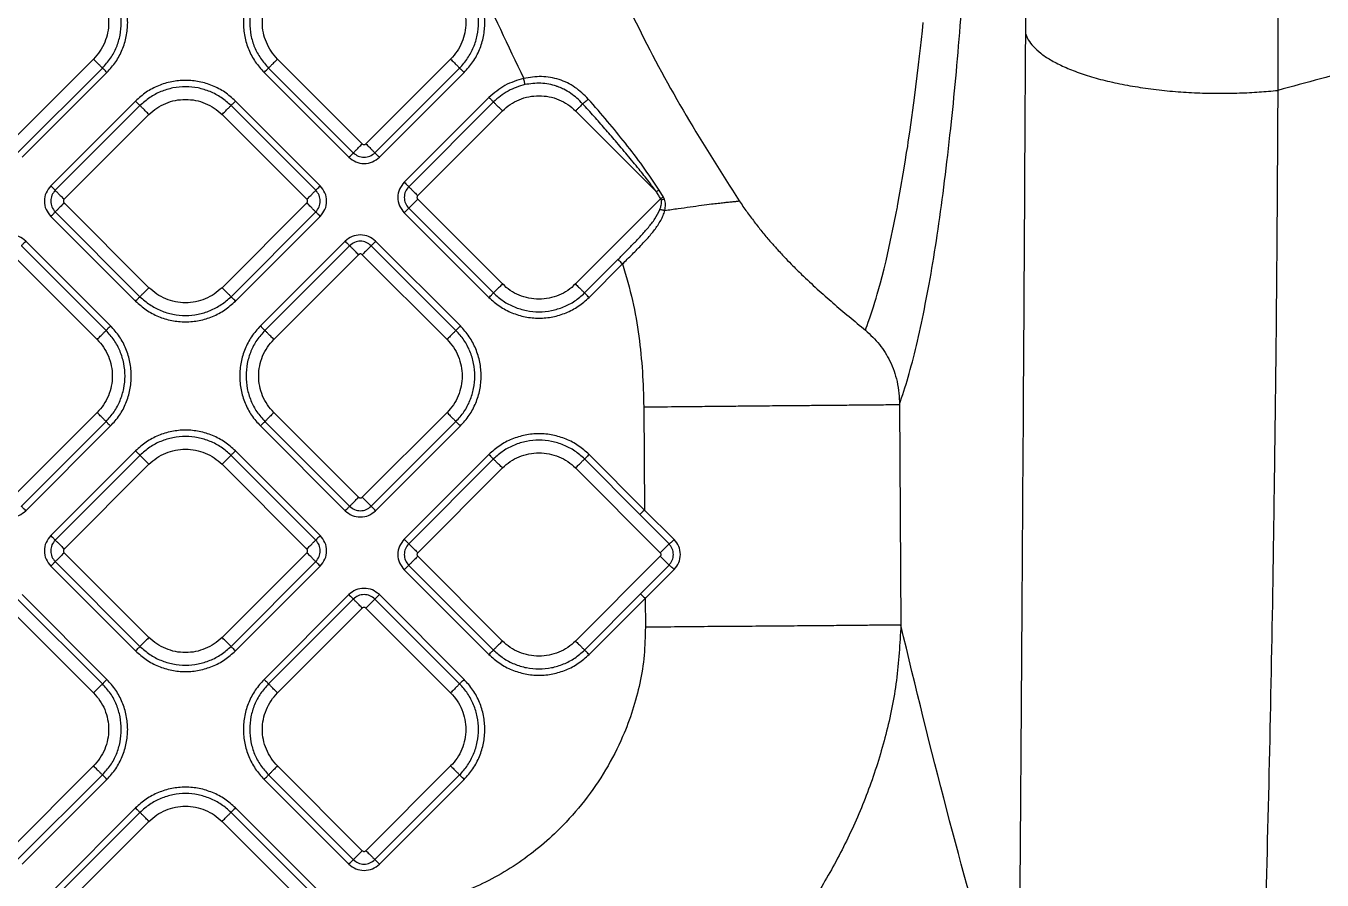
# Model space of a CAD drawing. Extents: x 943 to 1030, y 781 to 934.
# Drawn here: x 991.03 to 1001.1, y 832.04 to 838.68 of the extents above; entities that cross this region are included whole.
import ezdxf

# ---------------------------------------------------------------- set-up
doc = ezdxf.new("R2010")
doc.units = 0
doc.header["$MEASUREMENT"] = 0
doc.layers.add('1', color=4, linetype='Continuous')

# ---------------------------------------------------------------- blocks, each defined once
blk = doc.blocks.new('AIRA')
at = {"layer": '1', "color": 3, "linetype": 'Continuous', "lineweight": 25}
for p, q in [((48.377, 35.26), (47.718, 34.601)), ((47.787, 34.532), (48.446, 35.191)), ((49.737, 35.191), (50.396, 34.532)), ((50.466, 34.601), (49.807, 35.26)), ((51.153, 35.26), (50.494, 34.601)), ((50.564, 34.532), (51.223, 35.191)), ((47.822, 34.497), (48.481, 35.156)), ((49.703, 35.156), (50.361, 34.497)), ((50.599, 34.497), (51.258, 35.156)), ((48.703, 34.934), (48.044, 34.275)), ((48.738, 34.899), (48.079, 34.24)), ((50.105, 34.24), (49.446, 34.899)), ((50.139, 34.275), (49.481, 34.934)), ((51.451, 34.962), (50.792, 34.303)), ((51.486, 34.927), (50.827, 34.268)), ((48.149, 34.17), (48.808, 34.829)), ((49.376, 34.829), (50.035, 34.17)), ((50.897, 34.199), (51.556, 34.858)), ((52.753, 34.229), (52.124, 34.858)), ((51.556, 33.512), (50.897, 34.17)), ((52.783, 34.17), (52.124, 33.512)), ((52.807, 34.188), (52.774, 34.242)), ((52.783, 34.17), (52.786, 34.175)), ((52.791, 34.163), (52.783, 34.17)), ((52.791, 34.163), (52.786, 34.175)), ((52.816, 34.172), (52.807, 34.188)), ((48.079, 34.072), (48.738, 33.413)), ((48.808, 33.483), (48.149, 34.142)), ((50.035, 34.142), (49.376, 33.483)), ((49.446, 33.413), (50.105, 34.072)), ((50.792, 34.066), (51.451, 33.407)), ((50.827, 34.101), (51.486, 33.442)), ((48.044, 34.037), (48.703, 33.379)), ((49.481, 33.379), (50.139, 34.037)), ((48.475, 33.15), (47.816, 33.809)), ((48.51, 33.185), (47.851, 33.844)), ((50.333, 33.844), (49.674, 33.185)), ((50.368, 33.809), (49.709, 33.15)), ((51.194, 33.15), (50.535, 33.809)), ((51.229, 33.185), (50.57, 33.844)), ((47.746, 33.739), (48.405, 33.08)), ((49.779, 33.08), (50.437, 33.739)), ((50.466, 33.739), (51.125, 33.08)), ((52.194, 33.442), (52.454, 33.702)), ((52.229, 33.407), (52.489, 33.668)), ((52.654, 32.556), (52.66, 31.754)), ((54.642, 32.575), (54.653, 30.859)), ((48.405, 32.512), (47.746, 31.853)), ((50.437, 31.853), (49.779, 32.512)), ((51.125, 32.512), (50.466, 31.853)), ((47.816, 31.784), (48.475, 32.443)), ((47.851, 31.749), (48.51, 32.408)), ((49.674, 32.408), (50.333, 31.749)), ((49.709, 32.443), (50.368, 31.784)), ((50.535, 31.784), (51.194, 32.443)), ((50.57, 31.749), (51.229, 32.408)), ((48.703, 32.214), (48.044, 31.555)), ((48.738, 32.179), (48.079, 31.52)), ((50.105, 31.52), (49.446, 32.179)), ((50.139, 31.555), (49.481, 32.214)), ((51.451, 32.186), (50.792, 31.527)), ((51.486, 32.151), (50.827, 31.492)), ((52.625, 31.72), (52.194, 32.151)), ((52.66, 31.754), (52.229, 32.186)), ((48.149, 31.451), (48.808, 32.11)), ((49.376, 32.11), (50.035, 31.451)), ((50.897, 31.422), (51.556, 32.081)), ((52.124, 32.081), (52.783, 31.422)), ((52.891, 31.525), (52.66, 31.754)), ((52.851, 31.491), (52.625, 31.72)), ((48.079, 31.353), (48.738, 30.694)), ((48.808, 30.764), (48.149, 31.422)), ((50.035, 31.422), (49.376, 30.764)), ((49.446, 30.694), (50.105, 31.353)), ((51.556, 30.735), (50.897, 31.394)), ((52.783, 31.394), (52.124, 30.735)), ((48.044, 31.318), (48.703, 30.659)), ((49.481, 30.659), (50.139, 31.318)), ((50.792, 31.289), (51.451, 30.631)), ((50.827, 31.324), (51.486, 30.665)), ((52.63, 31.102), (52.851, 31.326)), ((52.665, 31.067), (52.891, 31.291)), ((48.446, 30.402), (47.787, 31.061)), ((48.481, 30.437), (47.822, 31.096)), ((50.361, 31.096), (49.703, 30.437)), ((50.396, 31.061), (49.737, 30.402)), ((51.223, 30.402), (50.564, 31.061)), ((51.258, 30.437), (50.599, 31.096)), ((52.194, 30.665), (52.63, 31.102)), ((52.229, 30.631), (52.665, 31.067)), ((52.665, 31.067), (52.667, 30.843)), ((47.718, 30.991), (48.377, 30.332)), ((49.807, 30.332), (50.466, 30.991)), ((50.494, 30.991), (51.153, 30.332)), ((48.377, 29.764), (47.718, 29.105)), ((50.466, 29.105), (49.807, 29.764)), ((51.153, 29.764), (50.494, 29.105)), ((47.787, 29.036), (48.446, 29.695)), ((47.822, 29.001), (48.481, 29.66)), ((49.703, 29.66), (50.361, 29.001)), ((49.737, 29.695), (50.396, 29.036)), ((50.564, 29.036), (51.223, 29.695)), ((50.599, 29.001), (51.258, 29.66)), ((48.703, 29.438), (48.068, 28.802)), ((50.139, 28.779), (49.481, 29.438)), ((48.738, 29.403), (48.103, 28.767)), ((48.149, 28.674), (48.808, 29.333)), ((49.376, 29.333), (50.035, 28.674)), ((50.105, 28.744), (49.446, 29.403))]:
    blk.add_line(p, q, dxfattribs=at)
at = {"layer": '1', "color": 3, "linetype": 'Continuous', "lineweight": 25, "flags": 128}
blk.add_lwpolyline([(54.378, 33.152), (54.384, 33.17), (54.391, 33.189), (54.4, 33.215), (54.412, 33.248), (54.425, 33.287), (54.44, 33.335), (54.451, 33.37), (54.46, 33.401), (54.47, 33.433), (54.482, 33.476), (54.494, 33.521), (54.507, 33.569), (54.522, 33.63), (54.538, 33.692), (54.571, 33.84), (54.599, 33.973), (54.619, 34.074), (54.621, 34.086), (54.624, 34.098), (54.626, 34.109), (54.628, 34.12), (54.63, 34.131), (54.633, 34.147), (54.654, 34.264), (54.672, 34.368), (54.687, 34.458), (54.698, 34.533), (54.706, 34.581), (54.711, 34.618), (54.715, 34.645), (54.725, 34.711), (54.758, 34.958), (54.791, 35.217), (54.798, 35.282), (54.805, 35.346), (54.813, 35.412), (54.82, 35.479), (54.827, 35.546)], dxfattribs=at)
at = {"layer": '1', "color": 3, "linetype": 'Continuous', "lineweight": 25}
for points, knots in [([(54.642, 32.575), (54.665, 32.643), (54.71, 32.78), (54.775, 33.03), (54.836, 33.312), (54.895, 33.628), (54.95, 33.976), (55, 34.357), (55.045, 34.752), (55.085, 35.157), (55.119, 35.569), (55.151, 36.006), (55.179, 36.466), (55.203, 36.946), (55.224, 37.446), (55.242, 37.967), (55.256, 38.505), (55.267, 39.058), (55.275, 39.621), (55.279, 40.195), (55.28, 40.736), (55.279, 41.246), (55.275, 41.716), (55.271, 42.182), (55.264, 42.645), (55.255, 43.143), (55.243, 43.673), (55.229, 44.225), (55.212, 44.762), (55.194, 45.283), (55.173, 45.785), (55.151, 46.266), (55.127, 46.728), (55.108, 47.018), (55.098, 47.163)], [0, 0, 0, 0, 0.035706, 0.071362, 0.107271, 0.143156, 0.178889, 0.214416, 0.249944, 0.281136, 0.312378, 0.343787, 0.375257, 0.406385, 0.437647, 0.4689, 0.500384, 0.531454, 0.562705, 0.593463, 0.624751, 0.649744, 0.674913, 0.699706, 0.724473, 0.74964, 0.780895, 0.812291, 0.843395, 0.874668, 0.906169, 0.937319, 0.96867, 1, 1, 1, 1]), ([(57.562, 46.717), (57.562, 46.717), (57.562, 46.717), (57.562, 46.717), (57.562, 46.716), (57.562, 46.715), (57.562, 46.711), (57.563, 46.693), (57.564, 46.657), (57.566, 46.598), (57.569, 46.519), (57.572, 46.42), (57.576, 46.3), (57.58, 46.179), (57.584, 46.03), (57.588, 45.87), (57.592, 45.699), (57.595, 45.542), (57.598, 45.389), (57.6, 45.223), (57.603, 45.048), (57.606, 44.841), (57.609, 44.595), (57.612, 44.331), (57.614, 44.069), (57.616, 43.739), (57.618, 43.324), (57.618, 42.824), (57.618, 42.354), (57.617, 41.886), (57.616, 41.343), (57.614, 40.888), (57.612, 40.559), (57.612, 40.438), (57.611, 40.342), (57.611, 40.264), (57.61, 40.188), (57.61, 40.1), (57.609, 39.993), (57.609, 39.858), (57.608, 39.691), (57.606, 39.493), (57.605, 39.288), (57.604, 39.091), (57.603, 38.927), (57.602, 38.793), (57.601, 38.686), (57.601, 38.588), (57.6, 38.507), (57.6, 38.438), (57.6, 38.372), (57.599, 38.303), (57.599, 38.228), (57.598, 38.151), (57.598, 38.065), (57.597, 37.969), (57.596, 37.863), (57.596, 37.748), (57.595, 37.639), (57.594, 37.401), (57.591, 37.032), (57.589, 36.524), (57.586, 36.015), (57.584, 35.514), (57.583, 35.183), (57.583, 35.017)], [0, 0, 0, 0, 0.000001, 0.000006, 0.00002, 0.000076, 0.000312, 0.001255, 0.004993, 0.010297, 0.017467, 0.026473, 0.03728, 0.049849, 0.058821, 0.077221, 0.09202, 0.103666, 0.118168, 0.131681, 0.146477, 0.163087, 0.184624, 0.208942, 0.229873, 0.250594, 0.291857, 0.333723, 0.375299, 0.409006, 0.450739, 0.510968, 0.523271, 0.533464, 0.541557, 0.547557, 0.552992, 0.560709, 0.56975, 0.580111, 0.595002, 0.611965, 0.630387, 0.647136, 0.662342, 0.672259, 0.681391, 0.689737, 0.697299, 0.702251, 0.707359, 0.714244, 0.720006, 0.726603, 0.734033, 0.742294, 0.751384, 0.761301, 0.772045, 0.779642, 0.822705, 0.868071, 0.912171, 0.956145, 1, 1, 1, 1]), ([(55.628, 46.134), (55.629, 46.065), (55.631, 45.924), (55.633, 45.7), (55.635, 45.459), (55.637, 45.202), (55.638, 44.942), (55.639, 44.714), (55.64, 44.522), (55.641, 44.358), (55.641, 44.189), (55.642, 44.017), (55.642, 43.841), (55.643, 43.66), (55.643, 43.389), (55.643, 43.019), (55.643, 42.541), (55.643, 42.154), (55.643, 41.866), (55.643, 41.685), (55.643, 41.501), (55.642, 41.314), (55.642, 41.125), (55.642, 40.933), (55.641, 40.616), (55.64, 40.168), (55.639, 39.582), (55.637, 38.977), (55.635, 38.357), (55.632, 37.675), (55.629, 36.95), (55.625, 36.193), (55.622, 35.701), (55.621, 35.46)], [0, 0, 0, 0, 0.02064, 0.042633, 0.06598, 0.090565, 0.116364, 0.139824, 0.15475, 0.169998, 0.185569, 0.201465, 0.217689, 0.234241, 0.251124, 0.292123, 0.335738, 0.381868, 0.398043, 0.41455, 0.43147, 0.44863, 0.465992, 0.483555, 0.50132, 0.55347, 0.607781, 0.664263, 0.72292, 0.782346, 0.857441, 0.929993, 1, 1, 1, 1]), ([(52.351, 36.067), (52.436, 35.879), (52.629, 35.455), (52.977, 34.816), (53.257, 34.377), (53.397, 34.158)], [0, 0, 0, 0, 0.283197, 0.641599, 1, 1, 1, 1]), ([(55.621, 35.46), (55.62, 35.309), (55.618, 35.022), (55.616, 34.616), (55.614, 34.296), (55.613, 34.053), (55.612, 33.877), (55.611, 33.688), (55.609, 33.482), (55.608, 33.254), (55.607, 33.029), (55.605, 32.808), (55.604, 32.593), (55.603, 32.383), (55.601, 32.177), (55.598, 31.734), (55.594, 31.068), (55.588, 30.196), (55.582, 29.371), (55.578, 28.839), (55.576, 28.579)], [0, 0, 0, 0, 0.064292, 0.122252, 0.173888, 0.201357, 0.226635, 0.249722, 0.282513, 0.315617, 0.348053, 0.379823, 0.410928, 0.441366, 0.47114, 0.500248, 0.634276, 0.762239, 0.884143, 1, 1, 1, 1]), ([(55.621, 35.46), (55.628, 35.443), (55.641, 35.408), (55.681, 35.357), (55.738, 35.305), (55.814, 35.254), (55.908, 35.205), (56.021, 35.159), (56.151, 35.116), (56.295, 35.08), (56.452, 35.049), (56.616, 35.025), (56.785, 35.007), (56.954, 34.997), (57.122, 34.993), (57.283, 34.996), (57.438, 35.003), (57.535, 35.013), (57.583, 35.017)], [0, 0, 0, 0, 0.055771, 0.113969, 0.174422, 0.236892, 0.301075, 0.366606, 0.433067, 0.500002, 0.566938, 0.633398, 0.698928, 0.763111, 0.82558, 0.886033, 0.94423, 1, 1, 1, 1]), ([(58.921, 35.358), (58.696, 35.304), (58.247, 35.198), (57.804, 35.077), (57.583, 35.017)], [0, 0, 0, 0, 0.500077, 1, 1, 1, 1]), ([(52.223, 34.949), (52.19, 34.982), (52.124, 35.047), (51.998, 35.107), (51.859, 35.132), (51.767, 35.117), (51.721, 35.11)], [0, 0, 0, 0, 0.249814, 0.500077, 0.75022, 1, 1, 1, 1]), ([(52.179, 34.913), (52.15, 34.942), (52.105, 34.985), (52.039, 35.023), (52.004, 35.039), (51.985, 35.046), (51.94, 35.062), (51.855, 35.08), (51.772, 35.068), (51.731, 35.062)], [0, 0, 0, 0, 0.2496527, 0.3751513, 0.4588892, 0.4849592, 0.5004215, 0.7503519, 1, 1, 1, 1]), ([(57.583, 35.017), (57.583, 34.975), (57.582, 34.879), (57.581, 34.718), (57.58, 34.523), (57.579, 34.295), (57.577, 34.069), (57.576, 33.851), (57.574, 33.647), (57.572, 33.442), (57.571, 33.246), (57.569, 33.064), (57.566, 32.833), (57.563, 32.558), (57.559, 32.247), (57.555, 31.962), (57.551, 31.675), (57.541, 31.01), (57.522, 29.966), (57.498, 29.042), (57.486, 28.579)], [0, 0, 0, 0, 0.019375, 0.043899, 0.073571, 0.108391, 0.14836, 0.177319, 0.208485, 0.24186, 0.271737, 0.299182, 0.325561, 0.378494, 0.42653, 0.469667, 0.510725, 0.560018, 0.78002, 1, 1, 1, 1]), ([(52.223, 34.949), (52.22, 34.946), (52.212, 34.939), (52.2, 34.929), (52.188, 34.919), (52.182, 34.915), (52.179, 34.913)], [0, 0, 0, 0, 0.243624, 0.5, 0.756376, 1, 1, 1, 1]), ([(52.753, 34.229), (52.733, 34.255), (52.689, 34.315), (52.613, 34.41), (52.526, 34.515), (52.438, 34.62), (52.352, 34.72), (52.267, 34.816), (52.209, 34.88), (52.179, 34.913)], [0, 0, 0, 0, 0.110996, 0.247447, 0.40939, 0.568727, 0.708961, 0.852717, 1, 1, 1, 1]), ([(52.774, 34.242), (52.732, 34.304), (52.649, 34.429), (52.513, 34.605), (52.372, 34.779), (52.274, 34.892), (52.223, 34.949)], [0, 0, 0, 0, 0.2500183, 0.4997912, 0.7440601, 1, 1, 1, 1]), ([(50.466, 34.601), (50.468, 34.6), (50.472, 34.597), (50.48, 34.595), (50.488, 34.597), (50.492, 34.6), (50.494, 34.601)], [0, 0, 0, 0, 0.25001, 0.5, 0.74999, 1, 1, 1, 1]), ([(50.361, 34.497), (50.379, 34.483), (50.414, 34.456), (50.48, 34.444), (50.547, 34.456), (50.582, 34.483), (50.599, 34.497)], [0, 0, 0, 0, 0.250225, 0.500436, 0.750211, 1, 1, 1, 1]), ([(50.396, 34.532), (50.409, 34.522), (50.433, 34.503), (50.48, 34.494), (50.527, 34.503), (50.552, 34.522), (50.564, 34.532)], [0, 0, 0, 0, 0.249635, 0.500178, 0.750078, 1, 1, 1, 1]), ([(48.044, 34.275), (48.031, 34.257), (48.003, 34.223), (47.991, 34.156), (48.003, 34.089), (48.031, 34.055), (48.044, 34.037)], [0, 0, 0, 0, 0.250225, 0.500436, 0.750211, 1, 1, 1, 1]), ([(50.139, 34.037), (50.153, 34.055), (50.181, 34.089), (50.193, 34.156), (50.181, 34.223), (50.153, 34.257), (50.139, 34.275)], [0, 0, 0, 0, 0.250225, 0.500436, 0.750211, 1, 1, 1, 1]), ([(50.792, 34.303), (50.779, 34.286), (50.751, 34.251), (50.739, 34.185), (50.751, 34.118), (50.779, 34.083), (50.792, 34.066)], [0, 0, 0, 0, 0.250225, 0.500436, 0.750211, 1, 1, 1, 1]), ([(50.827, 34.268), (50.818, 34.256), (50.798, 34.232), (50.79, 34.185), (50.798, 34.137), (50.818, 34.113), (50.827, 34.101)], [0, 0, 0, 0, 0.249635, 0.500178, 0.750078, 1, 1, 1, 1]), ([(48.079, 34.24), (48.07, 34.228), (48.05, 34.203), (48.042, 34.156), (48.05, 34.109), (48.07, 34.084), (48.079, 34.072)], [0, 0, 0, 0, 0.249635, 0.500178, 0.750078, 1, 1, 1, 1]), ([(48.149, 34.17), (48.147, 34.168), (48.144, 34.164), (48.143, 34.156), (48.144, 34.148), (48.147, 34.144), (48.149, 34.142)], [0, 0, 0, 0, 0.25001, 0.5, 0.74999, 1, 1, 1, 1]), ([(50.035, 34.142), (50.036, 34.144), (50.04, 34.148), (50.041, 34.156), (50.04, 34.164), (50.036, 34.168), (50.035, 34.17)], [0, 0, 0, 0, 0.25001, 0.5, 0.74999, 1, 1, 1, 1]), ([(50.105, 34.072), (50.114, 34.084), (50.134, 34.109), (50.142, 34.156), (50.134, 34.203), (50.114, 34.228), (50.105, 34.24)], [0, 0, 0, 0, 0.249635, 0.500178, 0.750078, 1, 1, 1, 1]), ([(50.897, 34.199), (50.895, 34.197), (50.892, 34.193), (50.891, 34.185), (50.892, 34.177), (50.895, 34.173), (50.897, 34.17)], [0, 0, 0, 0, 0.2500103, 0.5, 0.7499897, 1, 1, 1, 1]), ([(52.78, 34.091), (52.784, 34.102), (52.79, 34.119), (52.793, 34.144), (52.792, 34.156), (52.791, 34.163)], [0, 0, 0, 0, 0.499324, 0.749568, 1, 1, 1, 1]), ([(52.818, 34.083), (52.821, 34.098), (52.825, 34.12), (52.823, 34.15), (52.818, 34.165), (52.816, 34.172)], [0, 0, 0, 0, 0.502085, 0.759515, 1, 1, 1, 1]), ([(52.454, 33.702), (52.475, 33.723), (52.515, 33.764), (52.575, 33.825), (52.634, 33.887), (52.69, 33.951), (52.743, 34.017), (52.767, 34.066), (52.78, 34.091)], [0, 0, 0, 0, 0.169461, 0.335559, 0.499529, 0.670187, 0.835808, 1, 1, 1, 1]), ([(52.489, 33.668), (52.502, 33.68), (52.527, 33.705), (52.566, 33.743), (52.604, 33.782), (52.642, 33.821), (52.678, 33.86), (52.71, 33.897), (52.738, 33.932), (52.764, 33.968), (52.787, 34.005), (52.806, 34.043), (52.814, 34.07), (52.818, 34.083)], [0, 0, 0, 0, 0.094984, 0.196461, 0.295769, 0.39362, 0.498663, 0.586655, 0.670313, 0.748957, 0.83877, 0.919075, 1, 1, 1, 1]), ([(52.78, 34.091), (52.783, 34.09), (52.789, 34.09), (52.799, 34.088), (52.809, 34.086), (52.815, 34.084), (52.818, 34.083)], [0, 0, 0, 0, 0.247495, 0.5, 0.752505, 1, 1, 1, 1]), ([(52.818, 34.083), (52.853, 34.089), (52.921, 34.098), (53.017, 34.112), (53.104, 34.124), (53.176, 34.133), (53.233, 34.14), (53.277, 34.145), (53.316, 34.149), (53.349, 34.152), (53.377, 34.155), (53.391, 34.157), (53.397, 34.158)], [0, 0, 0, 0, 0.12963, 0.250025, 0.378706, 0.49996, 0.589226, 0.672591, 0.75011, 0.837107, 0.920361, 1, 1, 1, 1]), ([(53.397, 34.158), (53.416, 34.129), (53.454, 34.074), (53.513, 33.995), (53.574, 33.918), (53.633, 33.847), (53.695, 33.777), (53.755, 33.713), (53.818, 33.648), (53.899, 33.568), (54.003, 33.471), (54.125, 33.364), (54.249, 33.259), (54.335, 33.188), (54.378, 33.152)], [0, 0, 0, 0, 0.062909, 0.124796, 0.185281, 0.249912, 0.306981, 0.374856, 0.431782, 0.499934, 0.624879, 0.749902, 0.874978, 1, 1, 1, 1]), ([(47.851, 33.844), (47.833, 33.858), (47.799, 33.885), (47.732, 33.897), (47.665, 33.885), (47.631, 33.858), (47.613, 33.844)], [0, 0, 0, 0, 0.2502254, 0.5004363, 0.7502109, 1, 1, 1, 1]), ([(50.57, 33.844), (50.553, 33.858), (50.518, 33.885), (50.452, 33.897), (50.385, 33.885), (50.35, 33.858), (50.333, 33.844)], [0, 0, 0, 0, 0.250225, 0.500436, 0.750211, 1, 1, 1, 1]), ([(50.535, 33.809), (50.523, 33.819), (50.499, 33.838), (50.452, 33.847), (50.405, 33.838), (50.38, 33.819), (50.368, 33.809)], [0, 0, 0, 0, 0.249635, 0.500178, 0.750078, 1, 1, 1, 1]), ([(50.466, 33.739), (50.464, 33.741), (50.46, 33.744), (50.452, 33.746), (50.444, 33.744), (50.44, 33.741), (50.437, 33.739)], [0, 0, 0, 0, 0.25001, 0.5, 0.74999, 1, 1, 1, 1]), ([(52.489, 33.668), (52.517, 33.573), (52.571, 33.388), (52.618, 33.107), (52.647, 32.831), (52.652, 32.647), (52.654, 32.556)], [0, 0, 0, 0, 0.262139, 0.511821, 0.757223, 1, 1, 1, 1]), ([(54.378, 33.152), (54.416, 33.117), (54.472, 33.065), (54.531, 32.98), (54.57, 32.911), (54.601, 32.836), (54.625, 32.752), (54.639, 32.664), (54.641, 32.604), (54.642, 32.575)], [0, 0, 0, 0, 0.25884, 0.381456, 0.500028, 0.625115, 0.750035, 0.879301, 1, 1, 1, 1]), ([(52.654, 32.556), (52.736, 32.557), (52.889, 32.558), (53.096, 32.56), (53.253, 32.562), (53.363, 32.563), (53.434, 32.563), (53.478, 32.564), (53.5, 32.564), (53.507, 32.564), (53.51, 32.564), (53.511, 32.564), (53.511, 32.564), (53.512, 32.564), (53.512, 32.564), (53.512, 32.564), (53.512, 32.564), (53.512, 32.564), (53.512, 32.564), (53.576, 32.565), (53.699, 32.566), (53.866, 32.567), (54.011, 32.569), (54.153, 32.57), (54.287, 32.571), (54.408, 32.572), (54.502, 32.573), (54.57, 32.574), (54.618, 32.575), (54.634, 32.575), (54.642, 32.575)], [0, 0, 0, 0, 0.084299, 0.156821, 0.215899, 0.250694, 0.276975, 0.294545, 0.300024, 0.302125, 0.302829, 0.303096, 0.303205, 0.303252, 0.303272, 0.303281, 0.303284, 0.303286, 0.303287, 0.303287, 0.376692, 0.446063, 0.510954, 0.57105, 0.652814, 0.730802, 0.804668, 0.8742, 0.939308, 1, 1, 1, 1]), ([(50.437, 31.853), (50.44, 31.852), (50.444, 31.849), (50.452, 31.847), (50.46, 31.849), (50.464, 31.852), (50.466, 31.853)], [0, 0, 0, 0, 0.25001, 0.5, 0.74999, 1, 1, 1, 1]), ([(47.613, 31.749), (47.631, 31.735), (47.666, 31.708), (47.732, 31.696), (47.799, 31.708), (47.834, 31.735), (47.851, 31.749)], [0, 0, 0, 0, 0.250225, 0.500436, 0.750211, 1, 1, 1, 1]), ([(50.333, 31.749), (50.35, 31.735), (50.385, 31.708), (50.452, 31.696), (50.518, 31.708), (50.553, 31.735), (50.57, 31.749)], [0, 0, 0, 0, 0.250225, 0.500436, 0.750211, 1, 1, 1, 1]), ([(50.368, 31.784), (50.38, 31.774), (50.405, 31.755), (50.452, 31.746), (50.499, 31.755), (50.523, 31.774), (50.535, 31.784)], [0, 0, 0, 0, 0.249635, 0.500178, 0.750078, 1, 1, 1, 1]), ([(48.044, 31.555), (48.031, 31.538), (48.003, 31.503), (47.991, 31.437), (48.003, 31.37), (48.031, 31.335), (48.044, 31.318)], [0, 0, 0, 0, 0.250225, 0.500436, 0.750211, 1, 1, 1, 1]), ([(50.139, 31.318), (50.153, 31.335), (50.181, 31.37), (50.193, 31.437), (50.181, 31.503), (50.153, 31.538), (50.139, 31.555)], [0, 0, 0, 0, 0.250225, 0.500436, 0.750211, 1, 1, 1, 1]), ([(48.079, 31.52), (48.07, 31.508), (48.05, 31.484), (48.042, 31.437), (48.05, 31.389), (48.07, 31.365), (48.079, 31.353)], [0, 0, 0, 0, 0.249635, 0.500178, 0.750078, 1, 1, 1, 1]), ([(48.149, 31.451), (48.147, 31.449), (48.144, 31.445), (48.143, 31.437), (48.144, 31.429), (48.147, 31.425), (48.149, 31.422)], [0, 0, 0, 0, 0.25001, 0.5, 0.74999, 1, 1, 1, 1]), ([(50.035, 31.422), (50.036, 31.425), (50.04, 31.429), (50.041, 31.437), (50.04, 31.445), (50.036, 31.449), (50.035, 31.451)], [0, 0, 0, 0, 0.25001, 0.5, 0.74999, 1, 1, 1, 1]), ([(50.105, 31.353), (50.114, 31.365), (50.134, 31.39), (50.142, 31.437), (50.134, 31.484), (50.114, 31.508), (50.105, 31.52)], [0, 0, 0, 0, 0.249635, 0.500178, 0.750078, 1, 1, 1, 1]), ([(50.792, 31.527), (50.779, 31.509), (50.751, 31.475), (50.739, 31.408), (50.751, 31.341), (50.779, 31.307), (50.792, 31.289)], [0, 0, 0, 0, 0.250225, 0.500436, 0.750211, 1, 1, 1, 1]), ([(50.827, 31.492), (50.818, 31.48), (50.798, 31.455), (50.79, 31.408), (50.798, 31.361), (50.818, 31.336), (50.827, 31.324)], [0, 0, 0, 0, 0.249635, 0.500178, 0.750078, 1, 1, 1, 1]), ([(52.891, 31.525), (52.887, 31.521), (52.879, 31.513), (52.866, 31.502), (52.856, 31.494), (52.853, 31.492), (52.851, 31.491)], [0, 0, 0, 0, 0.2422064, 0.5, 0.7577936, 1, 1, 1, 1]), ([(52.851, 31.326), (52.86, 31.338), (52.879, 31.362), (52.887, 31.408), (52.879, 31.454), (52.86, 31.479), (52.851, 31.491)], [0, 0, 0, 0, 0.249858, 0.50006, 0.750255, 1, 1, 1, 1]), ([(52.891, 31.291), (52.905, 31.308), (52.931, 31.343), (52.943, 31.408), (52.931, 31.474), (52.905, 31.508), (52.891, 31.525)], [0, 0, 0, 0, 0.250802, 0.500128, 0.749407, 1, 1, 1, 1]), ([(50.897, 31.422), (50.895, 31.42), (50.892, 31.416), (50.891, 31.408), (50.892, 31.4), (50.895, 31.396), (50.897, 31.394)], [0, 0, 0, 0, 0.2500103, 0.5, 0.7499897, 1, 1, 1, 1]), ([(52.783, 31.394), (52.784, 31.396), (52.788, 31.4), (52.789, 31.408), (52.788, 31.416), (52.784, 31.42), (52.783, 31.422)], [0, 0, 0, 0, 0.25001, 0.5, 0.74999, 1, 1, 1, 1]), ([(52.891, 31.291), (52.887, 31.295), (52.879, 31.303), (52.866, 31.314), (52.856, 31.322), (52.853, 31.324), (52.851, 31.326)], [0, 0, 0, 0, 0.242212, 0.5, 0.757788, 1, 1, 1, 1]), ([(50.599, 31.096), (50.581, 31.11), (50.547, 31.137), (50.48, 31.149), (50.413, 31.137), (50.379, 31.11), (50.361, 31.096)], [0, 0, 0, 0, 0.250225, 0.500436, 0.750211, 1, 1, 1, 1]), ([(50.564, 31.061), (50.552, 31.071), (50.527, 31.09), (50.48, 31.099), (50.433, 31.09), (50.409, 31.071), (50.396, 31.061)], [0, 0, 0, 0, 0.249635, 0.500178, 0.750078, 1, 1, 1, 1]), ([(50.494, 30.991), (50.492, 30.993), (50.488, 30.996), (50.48, 30.998), (50.472, 30.996), (50.468, 30.993), (50.466, 30.991)], [0, 0, 0, 0, 0.25001, 0.5, 0.74999, 1, 1, 1, 1]), ([(54.653, 30.859), (54.645, 30.715), (54.629, 30.43), (54.543, 30.011), (54.419, 29.608), (54.259, 29.227), (54.069, 28.869), (53.853, 28.534), (53.61, 28.22), (53.342, 27.928), (53.047, 27.657), (52.723, 27.409), (52.366, 27.187), (52.021, 27.019), (51.697, 26.897), (51.404, 26.813), (51.119, 26.756), (50.849, 26.723), (50.604, 26.71), (50.412, 26.712), (50.29, 26.719), (50.236, 26.723), (50.21, 26.725), (50.199, 26.726), (50.194, 26.726)], [0, 0, 0, 0, 0.065382, 0.129543, 0.192269, 0.253419, 0.312651, 0.371032, 0.429282, 0.487157, 0.54552, 0.605409, 0.666859, 0.73038, 0.774508, 0.819852, 0.865205, 0.903117, 0.940697, 0.973893, 0.988539, 0.994975, 0.997802, 1, 1, 1, 1]), ([(52.667, 30.843), (52.665, 30.77), (52.662, 30.624), (52.627, 30.408), (52.571, 30.197), (52.485, 29.969), (52.363, 29.731), (52.198, 29.49), (52.02, 29.289), (51.84, 29.126), (51.664, 28.995), (51.476, 28.883), (51.278, 28.791), (51.07, 28.723), (50.855, 28.682), (50.636, 28.666), (50.491, 28.678), (50.418, 28.684)], [0, 0, 0, 0, 0.062404, 0.124841, 0.187409, 0.250116, 0.333067, 0.416698, 0.500012, 0.562861, 0.624956, 0.688136, 0.749851, 0.812548, 0.875114, 0.937232, 1, 1, 1, 1]), ([(54.653, 30.859), (54.642, 30.859), (54.619, 30.859), (54.551, 30.858), (54.456, 30.858), (54.331, 30.857), (54.178, 30.855), (54, 30.854), (53.801, 30.852), (53.585, 30.85), (53.358, 30.849), (53.127, 30.847), (52.896, 30.845), (52.742, 30.843), (52.667, 30.843)], [0, 0, 0, 0, 0.077744, 0.158373, 0.241467, 0.326513, 0.41291, 0.5, 0.58709, 0.673488, 0.758533, 0.841628, 0.922256, 1, 1, 1, 1]), ([(55.384, 28.07), (55.256, 28.521), (54.992, 29.45), (54.768, 30.38), (54.653, 30.859)], [0, 0, 0, 0, 0.485218, 1, 1, 1, 1]), ([(50.396, 29.036), (50.409, 29.026), (50.433, 29.007), (50.48, 28.998), (50.527, 29.007), (50.552, 29.026), (50.564, 29.036)], [0, 0, 0, 0, 0.249635, 0.500178, 0.750078, 1, 1, 1, 1]), ([(50.466, 29.105), (50.468, 29.104), (50.472, 29.101), (50.48, 29.099), (50.488, 29.101), (50.492, 29.104), (50.494, 29.105)], [0, 0, 0, 0, 0.2500103, 0.5, 0.7499897, 1, 1, 1, 1]), ([(50.361, 29.001), (50.379, 28.987), (50.414, 28.96), (50.48, 28.948), (50.547, 28.96), (50.582, 28.987), (50.599, 29.001)], [0, 0, 0, 0, 0.250225, 0.500436, 0.750211, 1, 1, 1, 1])]:
    blk.add_open_spline(points, degree=3, knots=knots, dxfattribs=at)
for points in [[(50.796, 37.471), (50.88, 37.201), (51.047, 36.662), (51.356, 35.874), (51.599, 35.365), (51.721, 35.11)], [(48.446, 35.191), (48.468, 35.215), (48.512, 35.264), (48.558, 35.352), (48.586, 35.446), (48.596, 35.544), (48.586, 35.643), (48.558, 35.737), (48.512, 35.825), (48.468, 35.874), (48.446, 35.898)], [(48.481, 35.156), (48.505, 35.183), (48.553, 35.236), (48.603, 35.333), (48.635, 35.436), (48.646, 35.544), (48.635, 35.652), (48.603, 35.756), (48.553, 35.852), (48.505, 35.906), (48.481, 35.933)], [(49.703, 35.933), (49.679, 35.906), (49.631, 35.852), (49.58, 35.756), (49.549, 35.652), (49.538, 35.544), (49.549, 35.436), (49.58, 35.333), (49.631, 35.236), (49.679, 35.183), (49.703, 35.156)], [(49.737, 35.898), (49.716, 35.874), (49.672, 35.825), (49.626, 35.737), (49.597, 35.643), (49.588, 35.544), (49.597, 35.446), (49.626, 35.352), (49.672, 35.264), (49.716, 35.215), (49.737, 35.191)], [(51.223, 35.191), (51.245, 35.215), (51.288, 35.264), (51.334, 35.352), (51.363, 35.446), (51.373, 35.544), (51.363, 35.643), (51.334, 35.737), (51.288, 35.825), (51.245, 35.874), (51.223, 35.898)], [(51.258, 35.156), (51.282, 35.183), (51.33, 35.236), (51.38, 35.333), (51.412, 35.436), (51.422, 35.544), (51.412, 35.652), (51.38, 35.756), (51.33, 35.852), (51.282, 35.906), (51.258, 35.933)], [(48.377, 35.828), (48.394, 35.809), (48.429, 35.769), (48.466, 35.699), (48.489, 35.623), (48.497, 35.544), (48.489, 35.465), (48.466, 35.39), (48.429, 35.319), (48.394, 35.28), (48.377, 35.26)], [(49.807, 35.26), (49.79, 35.28), (49.755, 35.319), (49.718, 35.39), (49.695, 35.465), (49.687, 35.544), (49.695, 35.623), (49.718, 35.699), (49.755, 35.769), (49.79, 35.809), (49.807, 35.828)], [(51.153, 35.828), (51.171, 35.809), (51.206, 35.769), (51.242, 35.699), (51.266, 35.623), (51.273, 35.544), (51.266, 35.465), (51.242, 35.39), (51.206, 35.319), (51.171, 35.28), (51.153, 35.26)], [(48.377, 35.26), (48.385, 35.252), (48.401, 35.235), (48.423, 35.214), (48.44, 35.197), (48.444, 35.193), (48.446, 35.191)], [(48.481, 35.156), (48.477, 35.16), (48.469, 35.168), (48.458, 35.179), (48.45, 35.187), (48.447, 35.189), (48.446, 35.191)], [(49.703, 35.156), (49.707, 35.16), (49.715, 35.168), (49.726, 35.179), (49.734, 35.187), (49.736, 35.189), (49.737, 35.191)], [(49.807, 35.26), (49.799, 35.252), (49.782, 35.235), (49.761, 35.214), (49.744, 35.197), (49.74, 35.193), (49.737, 35.191)], [(51.153, 35.26), (51.161, 35.252), (51.178, 35.235), (51.2, 35.214), (51.216, 35.197), (51.221, 35.193), (51.223, 35.191)], [(51.258, 35.156), (51.254, 35.16), (51.245, 35.168), (51.234, 35.179), (51.226, 35.187), (51.224, 35.189), (51.223, 35.191)], [(49.481, 34.934), (49.454, 34.958), (49.4, 35.006), (49.303, 35.056), (49.2, 35.088), (49.092, 35.098), (48.984, 35.088), (48.88, 35.056), (48.784, 35.006), (48.73, 34.958), (48.703, 34.934)], [(51.721, 35.11), (51.67, 35.095), (51.57, 35.065), (51.491, 34.996), (51.451, 34.962)], [(51.731, 35.062), (51.731, 35.063), (51.73, 35.066), (51.728, 35.078), (51.724, 35.093), (51.722, 35.104), (51.721, 35.11)], [(49.446, 34.899), (49.421, 34.921), (49.372, 34.964), (49.284, 35.01), (49.19, 35.039), (49.092, 35.049), (48.994, 35.039), (48.899, 35.01), (48.812, 34.964), (48.763, 34.921), (48.738, 34.899)], [(51.731, 35.062), (51.686, 35.048), (51.594, 35.021), (51.522, 34.958), (51.486, 34.927)], [(51.556, 34.858), (51.575, 34.875), (51.615, 34.91), (51.685, 34.947), (51.761, 34.97), (51.84, 34.978), (51.919, 34.97), (51.995, 34.947), (52.065, 34.91), (52.104, 34.875), (52.124, 34.858)], [(48.703, 34.934), (48.707, 34.93), (48.716, 34.921), (48.726, 34.91), (48.735, 34.902), (48.737, 34.9), (48.738, 34.899)], [(48.808, 34.829), (48.8, 34.837), (48.783, 34.854), (48.761, 34.876), (48.745, 34.892), (48.74, 34.897), (48.738, 34.899)], [(48.808, 34.829), (48.827, 34.847), (48.867, 34.882), (48.937, 34.918), (49.013, 34.942), (49.092, 34.949), (49.171, 34.942), (49.246, 34.918), (49.317, 34.882), (49.356, 34.847), (49.376, 34.829)], [(49.376, 34.829), (49.384, 34.837), (49.401, 34.854), (49.422, 34.876), (49.439, 34.892), (49.443, 34.897), (49.446, 34.899)], [(49.481, 34.934), (49.476, 34.93), (49.468, 34.921), (49.457, 34.91), (49.449, 34.902), (49.447, 34.9), (49.446, 34.899)], [(51.451, 34.962), (51.455, 34.958), (51.464, 34.95), (51.475, 34.939), (51.483, 34.931), (51.485, 34.928), (51.486, 34.927)], [(51.556, 34.858), (51.548, 34.866), (51.531, 34.882), (51.509, 34.904), (51.493, 34.921), (51.488, 34.925), (51.486, 34.927)], [(52.179, 34.913), (52.176, 34.909), (52.169, 34.902), (52.155, 34.888), (52.14, 34.873), (52.129, 34.863), (52.124, 34.858)], [(50.396, 34.532), (50.398, 34.534), (50.403, 34.538), (50.42, 34.555), (50.441, 34.577), (50.458, 34.593), (50.466, 34.601)], [(50.494, 34.601), (50.503, 34.593), (50.519, 34.577), (50.541, 34.555), (50.557, 34.538), (50.562, 34.534), (50.564, 34.532)], [(50.361, 34.497), (50.366, 34.501), (50.374, 34.509), (50.385, 34.52), (50.393, 34.528), (50.395, 34.531), (50.396, 34.532)], [(50.599, 34.497), (50.595, 34.501), (50.586, 34.509), (50.576, 34.52), (50.567, 34.528), (50.565, 34.531), (50.564, 34.532)], [(48.044, 34.275), (48.049, 34.271), (48.057, 34.262), (48.068, 34.252), (48.076, 34.243), (48.078, 34.241), (48.079, 34.24)], [(50.105, 34.24), (50.106, 34.241), (50.108, 34.243), (50.116, 34.252), (50.127, 34.262), (50.135, 34.271), (50.139, 34.275)], [(50.792, 34.303), (50.797, 34.299), (50.805, 34.291), (50.816, 34.28), (50.824, 34.272), (50.826, 34.27), (50.827, 34.268)], [(50.827, 34.268), (50.829, 34.266), (50.834, 34.262), (50.851, 34.245), (50.872, 34.224), (50.889, 34.207), (50.897, 34.199)], [(48.079, 34.24), (48.081, 34.238), (48.086, 34.233), (48.102, 34.217), (48.124, 34.195), (48.141, 34.179), (48.149, 34.17)], [(50.035, 34.17), (50.043, 34.179), (50.06, 34.195), (50.081, 34.217), (50.098, 34.233), (50.102, 34.238), (50.105, 34.24)], [(50.897, 34.17), (50.889, 34.162), (50.872, 34.146), (50.851, 34.124), (50.834, 34.107), (50.829, 34.103), (50.827, 34.101)], [(52.774, 34.242), (52.77, 34.24), (52.764, 34.236), (52.756, 34.231), (52.753, 34.229)], [(52.786, 34.175), (52.781, 34.184), (52.769, 34.202), (52.758, 34.22), (52.753, 34.229)], [(52.807, 34.188), (52.804, 34.186), (52.797, 34.182), (52.79, 34.177), (52.786, 34.175)], [(52.816, 34.172), (52.812, 34.17), (52.804, 34.168), (52.795, 34.164), (52.791, 34.163)], [(48.044, 34.037), (48.049, 34.042), (48.057, 34.05), (48.068, 34.061), (48.076, 34.069), (48.078, 34.071), (48.079, 34.072)], [(48.149, 34.142), (48.141, 34.134), (48.124, 34.117), (48.102, 34.095), (48.086, 34.079), (48.081, 34.074), (48.079, 34.072)], [(50.105, 34.072), (50.102, 34.074), (50.098, 34.079), (50.081, 34.095), (50.06, 34.117), (50.043, 34.134), (50.035, 34.142)], [(50.139, 34.037), (50.135, 34.042), (50.127, 34.05), (50.116, 34.061), (50.108, 34.069), (50.106, 34.071), (50.105, 34.072)], [(50.792, 34.066), (50.797, 34.07), (50.805, 34.078), (50.816, 34.089), (50.824, 34.097), (50.826, 34.1), (50.827, 34.101)], [(47.851, 33.844), (47.847, 33.84), (47.838, 33.831), (47.828, 33.821), (47.819, 33.812), (47.817, 33.81), (47.816, 33.809)], [(50.333, 33.844), (50.337, 33.84), (50.345, 33.831), (50.356, 33.821), (50.364, 33.812), (50.367, 33.81), (50.368, 33.809)], [(50.437, 33.739), (50.429, 33.748), (50.413, 33.764), (50.391, 33.786), (50.374, 33.802), (50.37, 33.807), (50.368, 33.809)], [(50.535, 33.809), (50.533, 33.807), (50.529, 33.802), (50.512, 33.786), (50.491, 33.764), (50.474, 33.748), (50.466, 33.739)], [(50.57, 33.844), (50.566, 33.84), (50.558, 33.831), (50.547, 33.821), (50.539, 33.812), (50.537, 33.81), (50.535, 33.809)], [(52.454, 33.702), (52.455, 33.701), (52.457, 33.699), (52.466, 33.691), (52.477, 33.68), (52.485, 33.672), (52.489, 33.667)], [(48.808, 33.483), (48.8, 33.475), (48.783, 33.458), (48.761, 33.437), (48.745, 33.42), (48.74, 33.416), (48.738, 33.413)], [(49.376, 33.483), (49.356, 33.466), (49.317, 33.431), (49.246, 33.394), (49.171, 33.371), (49.092, 33.363), (49.013, 33.371), (48.937, 33.394), (48.867, 33.431), (48.827, 33.466), (48.808, 33.483)], [(49.376, 33.483), (49.384, 33.475), (49.401, 33.458), (49.422, 33.437), (49.439, 33.42), (49.443, 33.416), (49.446, 33.413)], [(51.556, 33.512), (51.548, 33.503), (51.531, 33.487), (51.509, 33.465), (51.493, 33.449), (51.488, 33.444), (51.486, 33.442)], [(52.124, 33.512), (52.104, 33.494), (52.065, 33.459), (51.995, 33.422), (51.919, 33.399), (51.84, 33.391), (51.761, 33.399), (51.685, 33.422), (51.615, 33.459), (51.575, 33.494), (51.556, 33.512)], [(52.124, 33.512), (52.132, 33.503), (52.149, 33.487), (52.17, 33.465), (52.187, 33.449), (52.191, 33.444), (52.194, 33.442)], [(48.703, 33.379), (48.707, 33.383), (48.716, 33.391), (48.726, 33.402), (48.735, 33.41), (48.737, 33.412), (48.738, 33.413)], [(48.703, 33.379), (48.73, 33.355), (48.784, 33.307), (48.88, 33.256), (48.984, 33.225), (49.092, 33.214), (49.2, 33.225), (49.303, 33.256), (49.4, 33.307), (49.454, 33.355), (49.481, 33.379)], [(48.738, 33.413), (48.763, 33.392), (48.812, 33.348), (48.899, 33.302), (48.994, 33.273), (49.092, 33.264), (49.19, 33.273), (49.284, 33.302), (49.372, 33.348), (49.421, 33.392), (49.446, 33.413)], [(49.481, 33.379), (49.476, 33.383), (49.468, 33.391), (49.457, 33.402), (49.449, 33.41), (49.447, 33.412), (49.446, 33.413)], [(51.451, 33.407), (51.455, 33.411), (51.464, 33.419), (51.475, 33.43), (51.483, 33.439), (51.485, 33.441), (51.486, 33.442)], [(51.451, 33.407), (51.478, 33.383), (51.532, 33.335), (51.628, 33.285), (51.732, 33.253), (51.84, 33.243), (51.948, 33.253), (52.051, 33.285), (52.148, 33.335), (52.202, 33.383), (52.229, 33.407)], [(51.486, 33.442), (51.511, 33.42), (51.56, 33.376), (51.647, 33.331), (51.742, 33.302), (51.84, 33.292), (51.938, 33.302), (52.032, 33.331), (52.12, 33.376), (52.169, 33.42), (52.194, 33.442)], [(52.229, 33.407), (52.224, 33.411), (52.216, 33.419), (52.205, 33.43), (52.197, 33.439), (52.195, 33.441), (52.194, 33.442)], [(48.51, 33.185), (48.506, 33.181), (48.497, 33.173), (48.486, 33.162), (48.478, 33.153), (48.476, 33.151), (48.475, 33.15)], [(48.51, 32.408), (48.534, 32.435), (48.582, 32.488), (48.632, 32.585), (48.664, 32.688), (48.674, 32.796), (48.664, 32.904), (48.632, 33.008), (48.582, 33.104), (48.534, 33.158), (48.51, 33.185)], [(49.674, 33.185), (49.65, 33.158), (49.602, 33.104), (49.552, 33.008), (49.52, 32.904), (49.51, 32.796), (49.52, 32.688), (49.552, 32.585), (49.602, 32.488), (49.65, 32.435), (49.674, 32.408)], [(49.674, 33.185), (49.678, 33.181), (49.686, 33.173), (49.697, 33.162), (49.706, 33.153), (49.708, 33.151), (49.709, 33.15)], [(51.194, 33.15), (51.195, 33.151), (51.198, 33.153), (51.206, 33.162), (51.217, 33.173), (51.225, 33.181), (51.229, 33.185)], [(51.229, 32.408), (51.253, 32.435), (51.301, 32.488), (51.351, 32.585), (51.383, 32.688), (51.394, 32.796), (51.383, 32.904), (51.351, 33.008), (51.301, 33.104), (51.253, 33.158), (51.229, 33.185)], [(48.405, 33.08), (48.413, 33.089), (48.43, 33.105), (48.452, 33.127), (48.468, 33.144), (48.473, 33.148), (48.475, 33.15)], [(48.405, 33.08), (48.423, 33.061), (48.458, 33.021), (48.494, 32.951), (48.518, 32.875), (48.525, 32.796), (48.518, 32.717), (48.494, 32.642), (48.458, 32.571), (48.423, 32.532), (48.405, 32.512)], [(48.475, 32.443), (48.497, 32.467), (48.54, 32.516), (48.586, 32.604), (48.615, 32.698), (48.625, 32.796), (48.615, 32.895), (48.586, 32.989), (48.54, 33.077), (48.497, 33.126), (48.475, 33.15)], [(49.709, 33.15), (49.687, 33.126), (49.643, 33.077), (49.598, 32.989), (49.569, 32.895), (49.559, 32.796), (49.569, 32.698), (49.598, 32.604), (49.643, 32.516), (49.687, 32.467), (49.709, 32.443)], [(49.779, 32.512), (49.761, 32.532), (49.726, 32.571), (49.689, 32.642), (49.666, 32.717), (49.658, 32.796), (49.666, 32.875), (49.689, 32.951), (49.726, 33.021), (49.761, 33.061), (49.779, 33.08)], [(49.779, 33.08), (49.77, 33.089), (49.754, 33.105), (49.732, 33.127), (49.716, 33.143), (49.711, 33.148), (49.709, 33.15)], [(51.194, 33.15), (51.192, 33.148), (51.188, 33.143), (51.171, 33.127), (51.149, 33.105), (51.133, 33.089), (51.125, 33.08)], [(51.125, 33.08), (51.142, 33.061), (51.177, 33.021), (51.214, 32.951), (51.237, 32.875), (51.245, 32.796), (51.237, 32.717), (51.214, 32.642), (51.177, 32.571), (51.142, 32.532), (51.125, 32.512)], [(51.194, 32.443), (51.216, 32.467), (51.26, 32.516), (51.306, 32.604), (51.334, 32.698), (51.344, 32.796), (51.334, 32.895), (51.306, 32.989), (51.26, 33.077), (51.216, 33.126), (51.194, 33.15)], [(48.475, 32.443), (48.473, 32.445), (48.468, 32.449), (48.452, 32.466), (48.43, 32.487), (48.413, 32.504), (48.405, 32.512)], [(49.779, 32.512), (49.77, 32.504), (49.754, 32.487), (49.732, 32.466), (49.716, 32.449), (49.711, 32.445), (49.709, 32.443)], [(51.125, 32.512), (51.133, 32.504), (51.149, 32.487), (51.171, 32.466), (51.188, 32.449), (51.192, 32.445), (51.194, 32.443)], [(48.475, 32.443), (48.476, 32.441), (48.478, 32.439), (48.486, 32.431), (48.497, 32.42), (48.506, 32.412), (48.51, 32.408)], [(49.481, 32.214), (49.454, 32.238), (49.4, 32.286), (49.303, 32.336), (49.2, 32.368), (49.092, 32.379), (48.984, 32.368), (48.88, 32.336), (48.784, 32.286), (48.73, 32.238), (48.703, 32.214)], [(49.674, 32.408), (49.678, 32.412), (49.686, 32.42), (49.697, 32.431), (49.706, 32.439), (49.708, 32.441), (49.709, 32.443)], [(51.229, 32.408), (51.225, 32.412), (51.217, 32.42), (51.206, 32.431), (51.198, 32.439), (51.195, 32.441), (51.194, 32.443)], [(52.229, 32.186), (52.202, 32.21), (52.148, 32.258), (52.051, 32.308), (51.948, 32.34), (51.84, 32.35), (51.732, 32.34), (51.628, 32.308), (51.532, 32.258), (51.478, 32.21), (51.451, 32.186)], [(49.446, 32.179), (49.421, 32.201), (49.372, 32.245), (49.284, 32.291), (49.19, 32.319), (49.092, 32.329), (48.994, 32.319), (48.899, 32.291), (48.812, 32.245), (48.763, 32.201), (48.738, 32.179)], [(52.194, 32.151), (52.169, 32.173), (52.12, 32.216), (52.032, 32.262), (51.938, 32.291), (51.84, 32.301), (51.742, 32.291), (51.647, 32.262), (51.56, 32.216), (51.511, 32.173), (51.486, 32.151)], [(48.703, 32.214), (48.707, 32.21), (48.716, 32.202), (48.727, 32.191), (48.735, 32.183), (48.737, 32.18), (48.738, 32.179)], [(48.808, 32.11), (48.8, 32.118), (48.783, 32.134), (48.761, 32.156), (48.745, 32.173), (48.74, 32.177), (48.738, 32.179)], [(48.808, 32.11), (48.827, 32.127), (48.867, 32.162), (48.937, 32.199), (49.013, 32.222), (49.092, 32.23), (49.171, 32.222), (49.247, 32.199), (49.317, 32.162), (49.356, 32.127), (49.376, 32.11)], [(49.376, 32.11), (49.384, 32.118), (49.401, 32.134), (49.422, 32.156), (49.439, 32.173), (49.443, 32.177), (49.446, 32.179)], [(49.481, 32.214), (49.476, 32.21), (49.468, 32.202), (49.457, 32.191), (49.449, 32.183), (49.447, 32.18), (49.446, 32.179)], [(51.451, 32.186), (51.455, 32.182), (51.464, 32.173), (51.474, 32.162), (51.483, 32.154), (51.485, 32.152), (51.486, 32.151)], [(51.556, 32.081), (51.548, 32.089), (51.531, 32.106), (51.509, 32.128), (51.493, 32.144), (51.488, 32.149), (51.486, 32.151)], [(51.556, 32.081), (51.575, 32.099), (51.615, 32.134), (51.685, 32.17), (51.761, 32.194), (51.84, 32.201), (51.919, 32.194), (51.994, 32.17), (52.065, 32.134), (52.104, 32.099), (52.124, 32.081)], [(52.124, 32.081), (52.132, 32.089), (52.149, 32.106), (52.17, 32.128), (52.187, 32.144), (52.191, 32.149), (52.194, 32.151)], [(52.229, 32.186), (52.224, 32.182), (52.216, 32.173), (52.205, 32.162), (52.197, 32.154), (52.195, 32.152), (52.194, 32.151)], [(50.368, 31.784), (50.37, 31.786), (50.374, 31.79), (50.391, 31.807), (50.413, 31.829), (50.429, 31.845), (50.437, 31.853)], [(50.466, 31.853), (50.474, 31.845), (50.491, 31.829), (50.512, 31.807), (50.529, 31.79), (50.533, 31.786), (50.535, 31.784)], [(47.851, 31.749), (47.847, 31.753), (47.838, 31.761), (47.828, 31.772), (47.819, 31.78), (47.817, 31.783), (47.816, 31.784)], [(50.333, 31.749), (50.337, 31.753), (50.345, 31.761), (50.356, 31.772), (50.364, 31.78), (50.367, 31.783), (50.368, 31.784)], [(50.57, 31.749), (50.566, 31.753), (50.558, 31.761), (50.547, 31.772), (50.539, 31.78), (50.537, 31.783), (50.535, 31.784)], [(52.66, 31.754), (52.656, 31.75), (52.647, 31.742), (52.636, 31.731), (52.628, 31.723), (52.626, 31.721), (52.625, 31.72)], [(48.044, 31.555), (48.049, 31.551), (48.057, 31.543), (48.068, 31.532), (48.076, 31.524), (48.078, 31.522), (48.079, 31.52)], [(50.139, 31.555), (50.135, 31.551), (50.127, 31.543), (50.116, 31.532), (50.108, 31.524), (50.106, 31.522), (50.105, 31.52)], [(48.079, 31.52), (48.081, 31.518), (48.086, 31.514), (48.103, 31.497), (48.124, 31.476), (48.141, 31.459), (48.149, 31.451)], [(50.035, 31.451), (50.043, 31.459), (50.06, 31.476), (50.081, 31.497), (50.098, 31.514), (50.102, 31.518), (50.105, 31.52)], [(50.792, 31.527), (50.797, 31.523), (50.805, 31.514), (50.816, 31.504), (50.824, 31.495), (50.826, 31.493), (50.827, 31.492)], [(50.827, 31.492), (50.829, 31.49), (50.834, 31.485), (50.85, 31.469), (50.872, 31.447), (50.889, 31.431), (50.897, 31.422)], [(52.783, 31.422), (52.791, 31.43), (52.806, 31.446), (52.827, 31.466), (52.843, 31.483), (52.849, 31.488), (52.851, 31.491)], [(48.044, 31.318), (48.049, 31.322), (48.057, 31.33), (48.068, 31.341), (48.076, 31.349), (48.078, 31.352), (48.079, 31.353)], [(48.149, 31.422), (48.141, 31.414), (48.124, 31.398), (48.103, 31.376), (48.086, 31.359), (48.081, 31.355), (48.079, 31.353)], [(50.105, 31.353), (50.102, 31.355), (50.098, 31.359), (50.081, 31.376), (50.06, 31.398), (50.043, 31.414), (50.035, 31.422)], [(50.139, 31.318), (50.135, 31.322), (50.127, 31.33), (50.116, 31.341), (50.108, 31.349), (50.106, 31.352), (50.105, 31.353)], [(50.897, 31.394), (50.889, 31.386), (50.872, 31.369), (50.85, 31.347), (50.834, 31.331), (50.829, 31.326), (50.827, 31.324)], [(52.851, 31.326), (52.849, 31.328), (52.843, 31.334), (52.827, 31.35), (52.806, 31.371), (52.791, 31.386), (52.783, 31.394)], [(50.792, 31.289), (50.797, 31.294), (50.805, 31.302), (50.816, 31.313), (50.824, 31.321), (50.826, 31.323), (50.827, 31.324)], [(50.361, 31.096), (50.366, 31.092), (50.374, 31.083), (50.385, 31.073), (50.393, 31.064), (50.395, 31.062), (50.396, 31.061)], [(50.466, 30.991), (50.458, 31), (50.441, 31.016), (50.42, 31.038), (50.403, 31.054), (50.398, 31.059), (50.396, 31.061)], [(50.564, 31.061), (50.562, 31.059), (50.557, 31.054), (50.541, 31.038), (50.519, 31.016), (50.503, 31), (50.494, 30.991)], [(50.599, 31.096), (50.595, 31.092), (50.586, 31.083), (50.576, 31.073), (50.567, 31.064), (50.565, 31.062), (50.564, 31.061)], [(52.63, 31.102), (52.631, 31.101), (52.633, 31.099), (52.642, 31.09), (52.653, 31.079), (52.661, 31.071), (52.665, 31.067)], [(48.808, 30.764), (48.8, 30.755), (48.783, 30.739), (48.761, 30.717), (48.745, 30.701), (48.74, 30.696), (48.738, 30.694)], [(49.376, 30.764), (49.356, 30.746), (49.317, 30.711), (49.247, 30.674), (49.171, 30.651), (49.092, 30.643), (49.013, 30.651), (48.937, 30.674), (48.867, 30.711), (48.827, 30.746), (48.808, 30.764)], [(49.446, 30.694), (49.443, 30.696), (49.439, 30.701), (49.422, 30.717), (49.401, 30.739), (49.384, 30.755), (49.376, 30.764)], [(51.556, 30.735), (51.548, 30.727), (51.531, 30.71), (51.509, 30.689), (51.493, 30.672), (51.488, 30.668), (51.486, 30.665)], [(52.124, 30.735), (52.104, 30.718), (52.065, 30.683), (51.994, 30.646), (51.919, 30.623), (51.84, 30.615), (51.761, 30.623), (51.685, 30.646), (51.615, 30.683), (51.575, 30.718), (51.556, 30.735)], [(52.124, 30.735), (52.132, 30.727), (52.149, 30.71), (52.17, 30.689), (52.187, 30.672), (52.191, 30.668), (52.194, 30.665)], [(48.703, 30.659), (48.707, 30.663), (48.716, 30.671), (48.727, 30.682), (48.735, 30.691), (48.737, 30.693), (48.738, 30.694)], [(48.703, 30.659), (48.73, 30.635), (48.784, 30.587), (48.88, 30.537), (48.984, 30.505), (49.092, 30.495), (49.2, 30.505), (49.303, 30.537), (49.4, 30.587), (49.454, 30.635), (49.481, 30.659)], [(48.738, 30.694), (48.763, 30.672), (48.812, 30.628), (48.899, 30.583), (48.994, 30.554), (49.092, 30.544), (49.19, 30.554), (49.284, 30.583), (49.372, 30.628), (49.421, 30.672), (49.446, 30.694)], [(49.446, 30.694), (49.447, 30.693), (49.449, 30.691), (49.457, 30.682), (49.468, 30.671), (49.476, 30.663), (49.481, 30.659)], [(51.451, 30.631), (51.455, 30.635), (51.464, 30.643), (51.474, 30.654), (51.483, 30.662), (51.485, 30.664), (51.486, 30.665)], [(51.486, 30.665), (51.511, 30.644), (51.56, 30.6), (51.647, 30.554), (51.742, 30.525), (51.84, 30.516), (51.938, 30.525), (52.032, 30.554), (52.12, 30.6), (52.169, 30.644), (52.194, 30.665)], [(52.229, 30.631), (52.224, 30.635), (52.216, 30.643), (52.205, 30.654), (52.197, 30.662), (52.195, 30.664), (52.194, 30.665)], [(51.451, 30.631), (51.478, 30.607), (51.532, 30.559), (51.628, 30.508), (51.732, 30.477), (51.84, 30.466), (51.948, 30.477), (52.051, 30.508), (52.148, 30.559), (52.202, 30.607), (52.229, 30.631)], [(48.481, 30.437), (48.477, 30.433), (48.469, 30.425), (48.458, 30.414), (48.45, 30.405), (48.447, 30.403), (48.446, 30.402)], [(48.481, 29.66), (48.505, 29.687), (48.553, 29.74), (48.603, 29.837), (48.635, 29.94), (48.646, 30.048), (48.635, 30.156), (48.603, 30.26), (48.553, 30.356), (48.505, 30.41), (48.481, 30.437)], [(49.703, 30.437), (49.679, 30.41), (49.631, 30.356), (49.58, 30.26), (49.549, 30.156), (49.538, 30.048), (49.549, 29.94), (49.58, 29.837), (49.631, 29.74), (49.679, 29.687), (49.703, 29.66)], [(49.703, 30.437), (49.707, 30.433), (49.715, 30.425), (49.726, 30.414), (49.734, 30.405), (49.736, 30.403), (49.737, 30.402)], [(51.223, 30.402), (51.224, 30.403), (51.226, 30.405), (51.234, 30.414), (51.245, 30.425), (51.254, 30.433), (51.258, 30.437)], [(51.258, 29.66), (51.282, 29.687), (51.33, 29.74), (51.38, 29.837), (51.412, 29.94), (51.422, 30.048), (51.412, 30.156), (51.38, 30.26), (51.33, 30.356), (51.282, 30.41), (51.258, 30.437)], [(48.377, 30.332), (48.385, 30.341), (48.401, 30.357), (48.423, 30.379), (48.44, 30.395), (48.444, 30.4), (48.446, 30.402)], [(48.377, 30.332), (48.394, 30.313), (48.429, 30.273), (48.466, 30.203), (48.489, 30.127), (48.497, 30.048), (48.489, 29.969), (48.466, 29.894), (48.429, 29.823), (48.394, 29.784), (48.377, 29.764)], [(48.446, 29.695), (48.468, 29.719), (48.512, 29.768), (48.558, 29.856), (48.586, 29.95), (48.596, 30.048), (48.586, 30.147), (48.558, 30.241), (48.512, 30.329), (48.468, 30.378), (48.446, 30.402)], [(49.737, 30.402), (49.716, 30.378), (49.672, 30.329), (49.626, 30.241), (49.597, 30.147), (49.588, 30.048), (49.597, 29.95), (49.626, 29.856), (49.672, 29.768), (49.716, 29.719), (49.737, 29.695)], [(49.807, 29.764), (49.79, 29.784), (49.755, 29.823), (49.718, 29.894), (49.695, 29.969), (49.687, 30.048), (49.695, 30.127), (49.718, 30.203), (49.755, 30.273), (49.79, 30.313), (49.807, 30.332)], [(49.807, 30.332), (49.799, 30.341), (49.782, 30.357), (49.761, 30.379), (49.744, 30.396), (49.74, 30.4), (49.737, 30.402)], [(51.223, 30.402), (51.221, 30.4), (51.216, 30.396), (51.2, 30.379), (51.178, 30.357), (51.161, 30.341), (51.153, 30.332)], [(51.153, 30.332), (51.171, 30.313), (51.206, 30.273), (51.242, 30.203), (51.266, 30.127), (51.273, 30.048), (51.266, 29.969), (51.242, 29.894), (51.206, 29.823), (51.171, 29.784), (51.153, 29.764)], [(51.223, 29.695), (51.245, 29.719), (51.288, 29.768), (51.334, 29.856), (51.363, 29.95), (51.373, 30.048), (51.363, 30.147), (51.334, 30.241), (51.288, 30.329), (51.245, 30.378), (51.223, 30.402)], [(48.377, 29.764), (48.385, 29.756), (48.401, 29.739), (48.423, 29.718), (48.44, 29.701), (48.444, 29.697), (48.446, 29.695)], [(49.807, 29.764), (49.799, 29.756), (49.782, 29.739), (49.761, 29.718), (49.744, 29.701), (49.74, 29.697), (49.737, 29.695)], [(51.153, 29.764), (51.161, 29.756), (51.178, 29.739), (51.2, 29.718), (51.216, 29.701), (51.221, 29.697), (51.223, 29.695)], [(48.481, 29.66), (48.477, 29.664), (48.469, 29.672), (48.458, 29.683), (48.45, 29.691), (48.447, 29.693), (48.446, 29.695)], [(49.703, 29.66), (49.707, 29.664), (49.715, 29.672), (49.726, 29.683), (49.734, 29.691), (49.736, 29.693), (49.737, 29.695)], [(51.258, 29.66), (51.254, 29.664), (51.245, 29.672), (51.234, 29.683), (51.226, 29.691), (51.224, 29.693), (51.223, 29.695)], [(49.481, 29.438), (49.454, 29.462), (49.4, 29.51), (49.303, 29.56), (49.2, 29.592), (49.092, 29.602), (48.984, 29.592), (48.88, 29.56), (48.784, 29.51), (48.73, 29.462), (48.703, 29.438)], [(49.446, 29.403), (49.421, 29.425), (49.372, 29.468), (49.284, 29.514), (49.19, 29.543), (49.092, 29.553), (48.994, 29.543), (48.899, 29.514), (48.812, 29.468), (48.763, 29.425), (48.738, 29.403)], [(48.703, 29.438), (48.707, 29.434), (48.716, 29.425), (48.726, 29.414), (48.735, 29.406), (48.737, 29.404), (48.738, 29.403)], [(48.808, 29.333), (48.827, 29.351), (48.867, 29.386), (48.937, 29.422), (49.013, 29.446), (49.092, 29.453), (49.171, 29.446), (49.246, 29.422), (49.317, 29.386), (49.356, 29.351), (49.376, 29.333)], [(49.481, 29.438), (49.476, 29.434), (49.468, 29.425), (49.457, 29.414), (49.449, 29.406), (49.447, 29.404), (49.446, 29.403)], [(48.808, 29.333), (48.8, 29.341), (48.783, 29.358), (48.761, 29.38), (48.745, 29.396), (48.74, 29.401), (48.738, 29.403)], [(49.376, 29.333), (49.384, 29.341), (49.401, 29.358), (49.422, 29.38), (49.439, 29.396), (49.443, 29.401), (49.446, 29.403)], [(50.361, 29.001), (50.366, 29.005), (50.374, 29.013), (50.385, 29.024), (50.393, 29.032), (50.395, 29.035), (50.396, 29.036)], [(50.396, 29.036), (50.398, 29.038), (50.403, 29.042), (50.42, 29.059), (50.441, 29.081), (50.458, 29.097), (50.466, 29.105)], [(50.494, 29.105), (50.503, 29.097), (50.519, 29.081), (50.541, 29.059), (50.557, 29.042), (50.562, 29.038), (50.564, 29.036)], [(50.599, 29.001), (50.595, 29.005), (50.586, 29.013), (50.576, 29.024), (50.567, 29.032), (50.565, 29.035), (50.564, 29.036)]]:
    blk.add_open_spline(points, degree=3, dxfattribs=at)

msp = doc.modelspace()

# ---------------------------------------------------------------- block references
at = {"layer": '1'}
msp.add_blockref('AIRA', (943.177, 803.166), dxfattribs=at)

doc.saveas('drawing.dxf')
